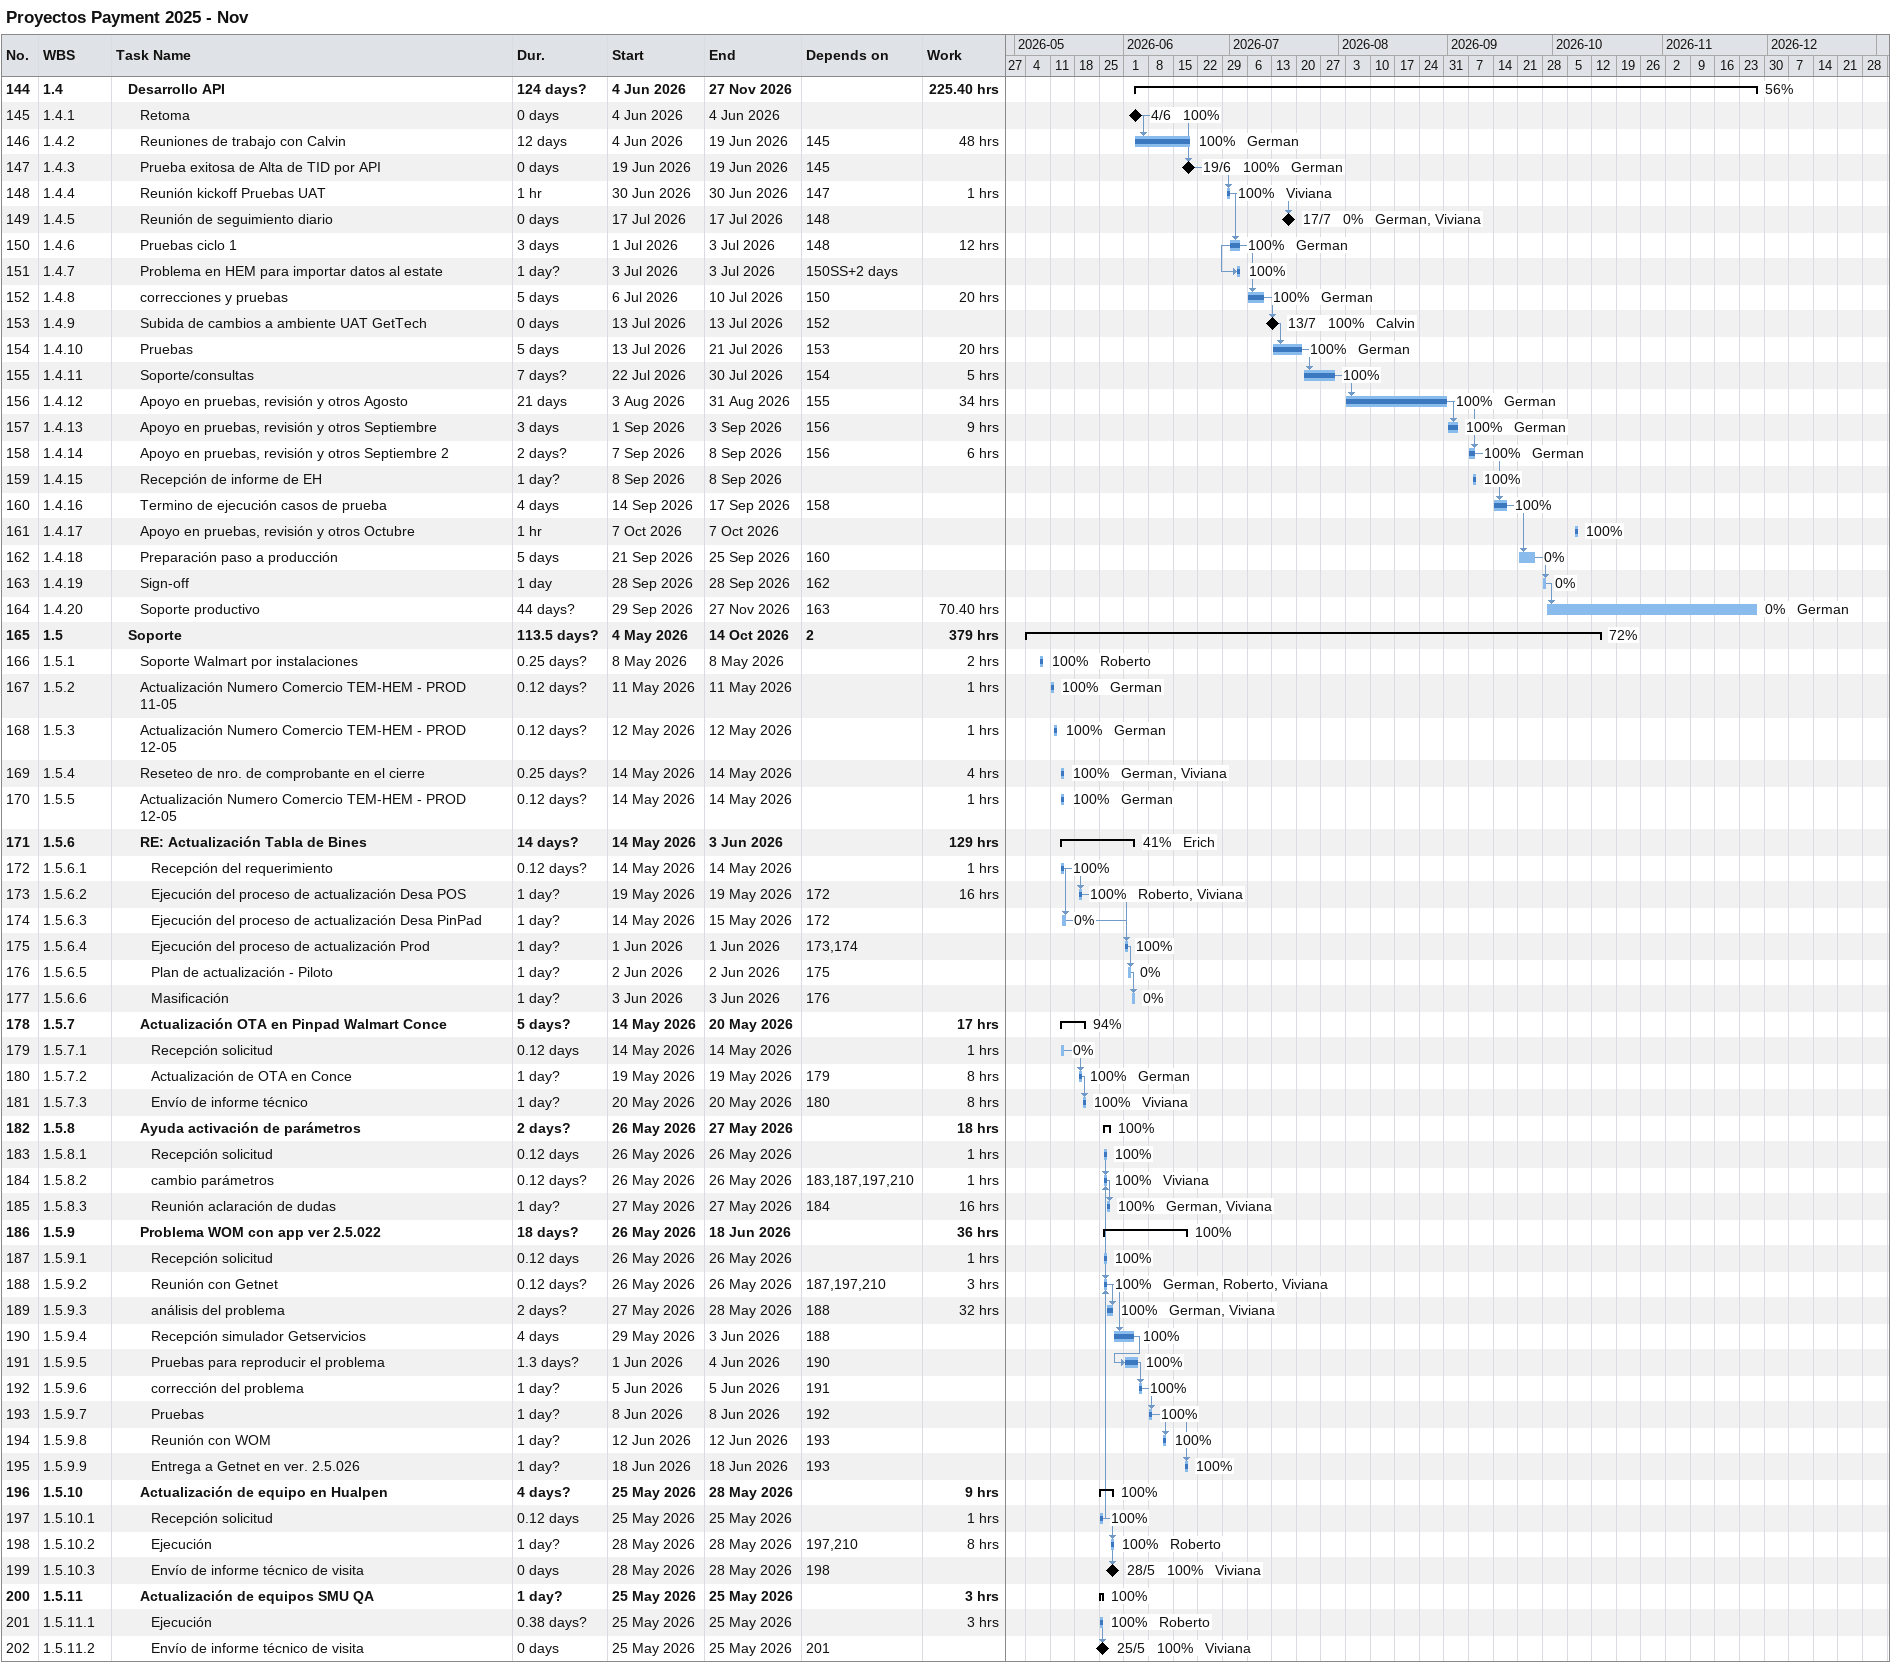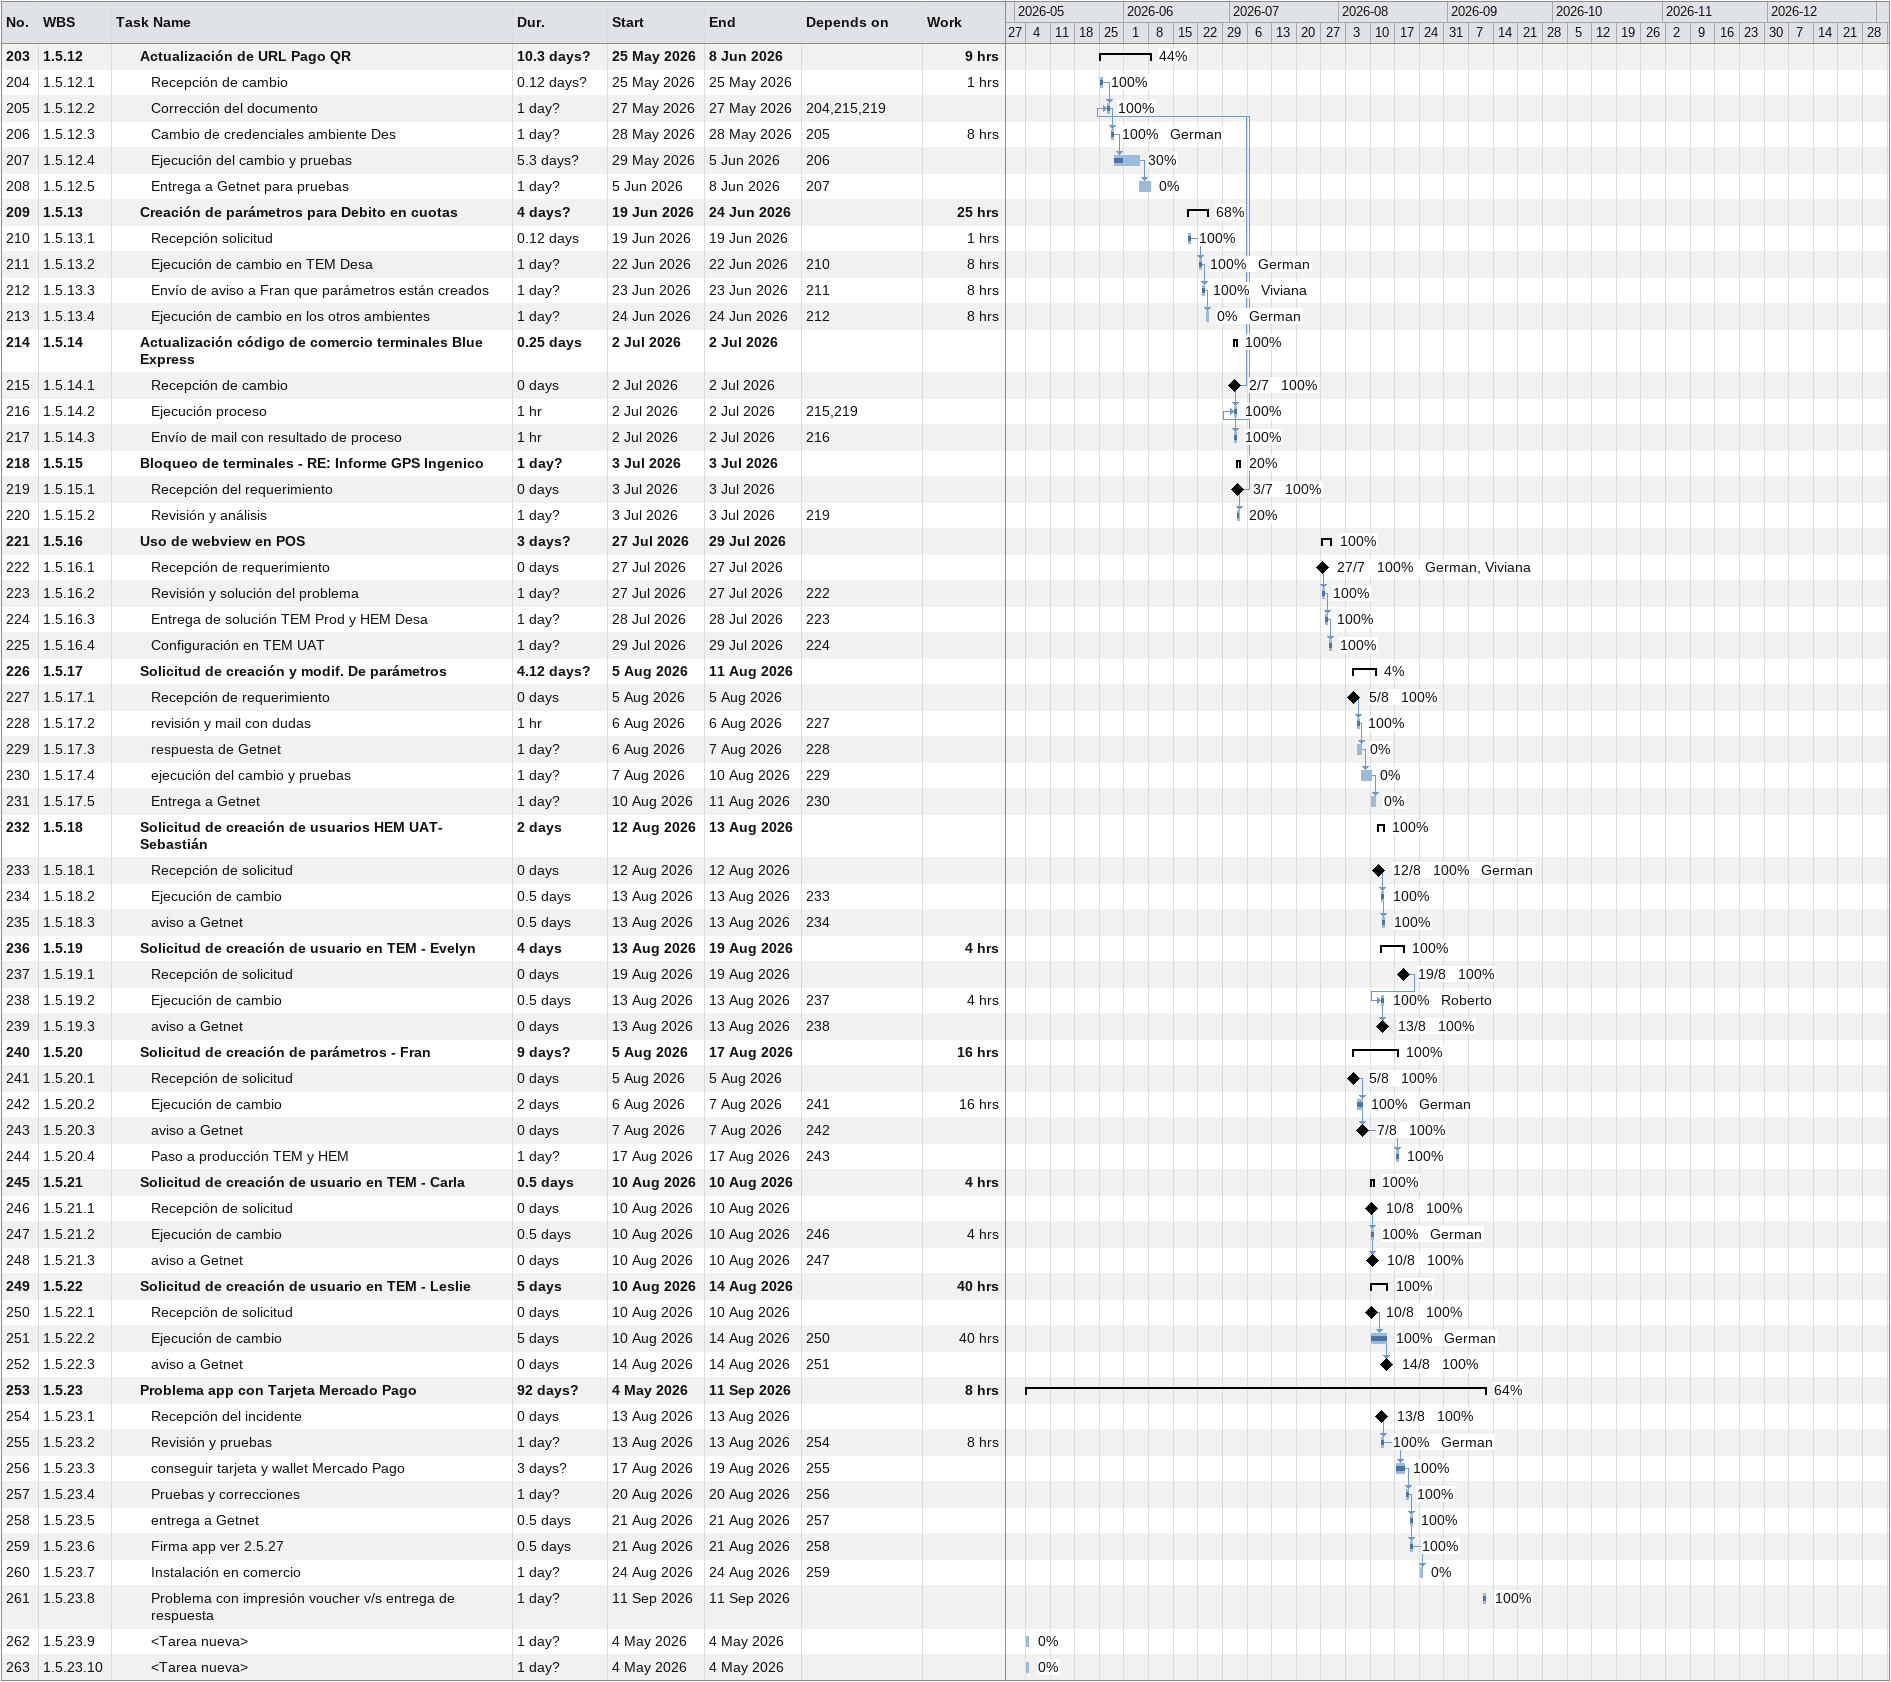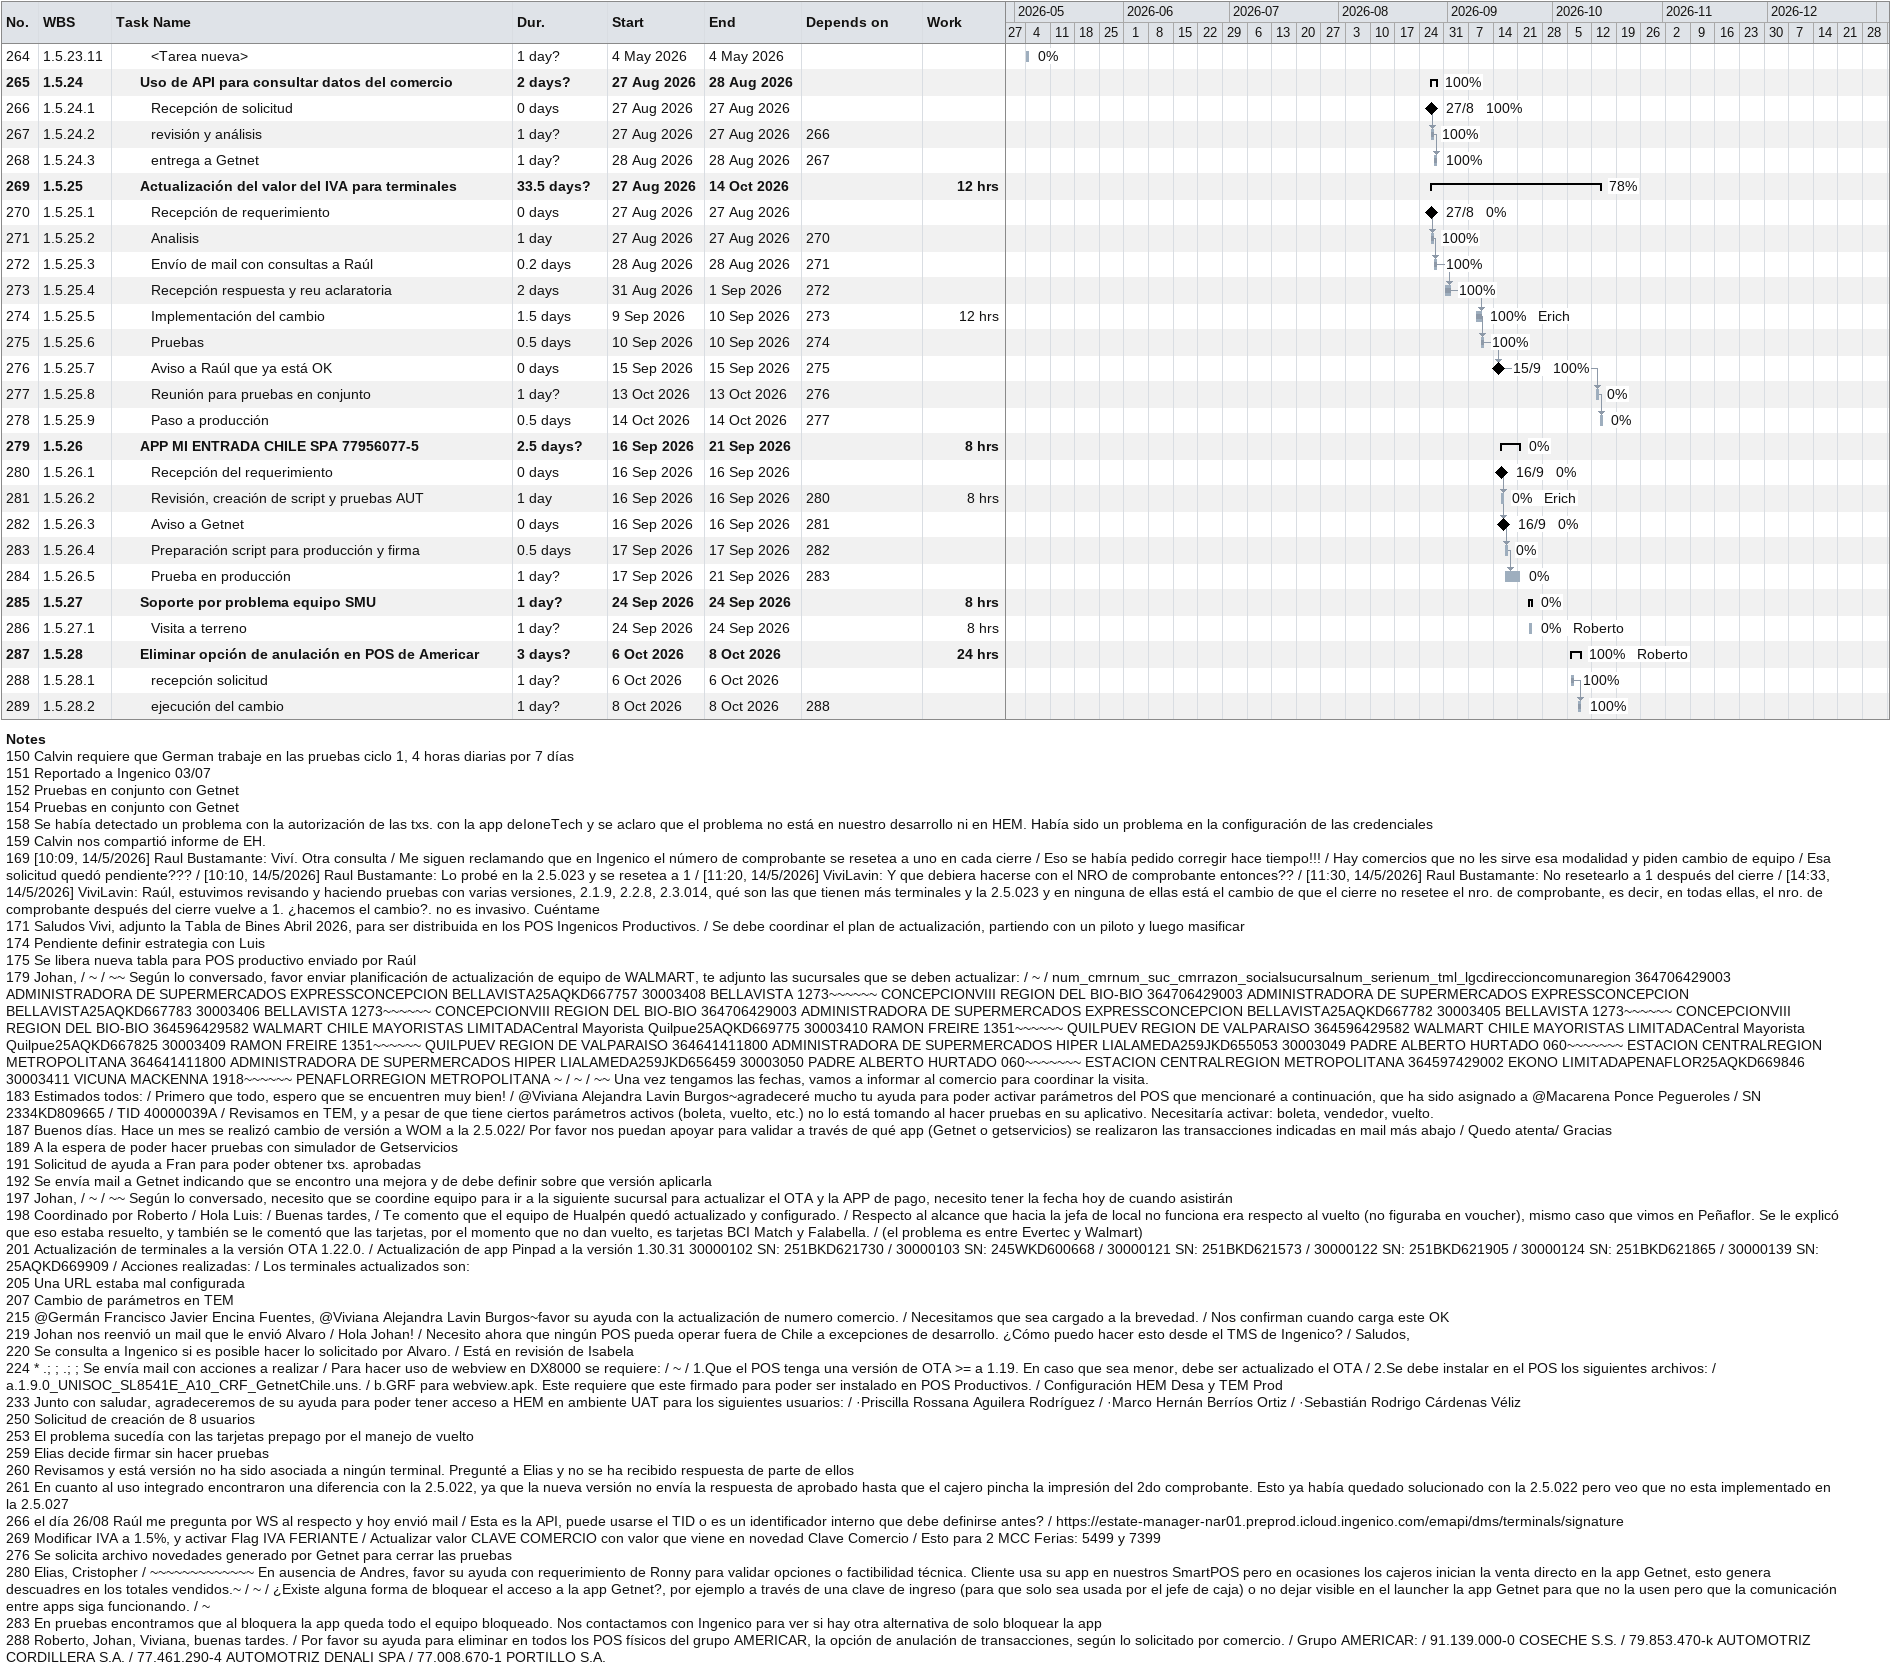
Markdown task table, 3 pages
Proyectos Payment 2025 - Nov

| ID | WBS | Task | Duration | Start | Finish | Predecessors | Resources | % complete | Work (h) |
|---|---|---|---|---|---|---|---|---|---|
| 144 | 1.4 | **Desarrollo API** | 124d? | 2026-06-04 | 2026-11-27 |  |  | 56 | 225.40 |
| 145 | 1.4.1 | Retoma | 0d | 2026-06-04 | 2026-06-04 |  |  | 100 |  |
| 146 | 1.4.2 | Reuniones de trabajo con Calvin | 12d | 2026-06-04 | 2026-06-19 | 145 | German | 100 | 48 |
| 147 | 1.4.3 | Prueba exitosa de Alta de TID por API | 0d | 2026-06-19 | 2026-06-19 | 145 | German | 100 |  |
| 148 | 1.4.4 | Reunión kickoff Pruebas UAT | 1h | 2026-06-30 | 2026-06-30 | 147 | Viviana | 100 | 1 |
| 149 | 1.4.5 | Reunión de seguimiento diario | 0d | 2026-07-17 | 2026-07-17 | 148 | German, Viviana | 0 |  |
| 150 | 1.4.6 | Pruebas ciclo 1 | 3d | 2026-07-01 | 2026-07-03 | 148 | German | 100 | 12 |
| 151 | 1.4.7 | Problema en HEM para importar datos al estate | 1d? | 2026-07-03 | 2026-07-03 | 150SS+2d |  | 100 |  |
| 152 | 1.4.8 | correcciones y pruebas | 5d | 2026-07-06 | 2026-07-10 | 150 | German | 100 | 20 |
| 153 | 1.4.9 | Subida de cambios a ambiente UAT GetTech | 0d | 2026-07-13 | 2026-07-13 | 152 | Calvin | 100 |  |
| 154 | 1.4.10 | Pruebas | 5d | 2026-07-13 | 2026-07-21 | 153 | German | 100 | 20 |
| 155 | 1.4.11 | Soporte/consultas | 7d? | 2026-07-22 | 2026-07-30 | 154 |  | 100 | 5 |
| 156 | 1.4.12 | Apoyo en pruebas, revisión y otros Agosto | 21d | 2026-08-03 | 2026-08-31 | 155 | German | 100 | 34 |
| 157 | 1.4.13 | Apoyo en pruebas, revisión y otros Septiembre | 3d | 2026-09-01 | 2026-09-03 | 156 | German | 100 | 9 |
| 158 | 1.4.14 | Apoyo en pruebas, revisión y otros Septiembre 2 | 2d? | 2026-09-07 | 2026-09-08 | 156 | German | 100 | 6 |
| 159 | 1.4.15 | Recepción de informe de EH | 1d? | 2026-09-08 | 2026-09-08 |  |  | 100 |  |
| 160 | 1.4.16 | Termino de ejecución casos de prueba | 4d | 2026-09-14 | 2026-09-17 | 158 |  | 100 |  |
| 161 | 1.4.17 | Apoyo en pruebas, revisión y otros Octubre | 1h | 2026-10-07 | 2026-10-07 |  |  | 100 |  |
| 162 | 1.4.18 | Preparación paso a producción | 5d | 2026-09-21 | 2026-09-25 | 160 |  | 0 |  |
| 163 | 1.4.19 | Sign-off | 1d | 2026-09-28 | 2026-09-28 | 162 |  | 0 |  |
| 164 | 1.4.20 | Soporte productivo | 44d? | 2026-09-29 | 2026-11-27 | 163 | German | 0 | 70.40 |
| 165 | 1.5 | **Soporte** | 113.5d? | 2026-05-04 | 2026-10-14 | 2 |  | 72 | 379 |
| 166 | 1.5.1 | Soporte Walmart por instalaciones | 0.25d? | 2026-05-08 | 2026-05-08 |  | Roberto | 100 | 2 |
| 167 | 1.5.2 | Actualización Numero Comercio TEM-HEM - PROD 11-05 | 0.12d? | 2026-05-11 | 2026-05-11 |  | German | 100 | 1 |
| 168 | 1.5.3 | Actualización Numero Comercio TEM-HEM - PROD 12-05 | 0.12d? | 2026-05-12 | 2026-05-12 |  | German | 100 | 1 |
| 169 | 1.5.4 | Reseteo de nro. de comprobante en el cierre | 0.25d? | 2026-05-14 | 2026-05-14 |  | German, Viviana | 100 | 4 |
| 170 | 1.5.5 | Actualización Numero Comercio TEM-HEM - PROD 12-05 | 0.12d? | 2026-05-14 | 2026-05-14 |  | German | 100 | 1 |
| 171 | 1.5.6 | **RE: Actualización Tabla de Bines** | 14d? | 2026-05-14 | 2026-06-03 |  | Erich | 41 | 129 |
| 172 | 1.5.6.1 | Recepción del requerimiento | 0.12d? | 2026-05-14 | 2026-05-14 |  |  | 100 | 1 |
| 173 | 1.5.6.2 | Ejecución del proceso de actualización Desa POS | 1d? | 2026-05-19 | 2026-05-19 | 172 | Roberto, Viviana | 100 | 16 |
| 174 | 1.5.6.3 | Ejecución del proceso de actualización Desa PinPad | 1d? | 2026-05-14 | 2026-05-15 | 172 |  | 0 |  |
| 175 | 1.5.6.4 | Ejecución del proceso de actualización Prod | 1d? | 2026-06-01 | 2026-06-01 | 173, 174 |  | 100 |  |
| 176 | 1.5.6.5 | Plan de actualización - Piloto | 1d? | 2026-06-02 | 2026-06-02 | 175 |  | 0 |  |
| 177 | 1.5.6.6 | Masificación | 1d? | 2026-06-03 | 2026-06-03 | 176 |  | 0 |  |
| 178 | 1.5.7 | **Actualización OTA en Pinpad Walmart Conce** | 5d? | 2026-05-14 | 2026-05-20 |  |  | 94 | 17 |
| 179 | 1.5.7.1 | Recepción solicitud | 0.12d | 2026-05-14 | 2026-05-14 |  |  | 0 | 1 |
| 180 | 1.5.7.2 | Actualización de OTA en Conce | 1d? | 2026-05-19 | 2026-05-19 | 179 | German | 100 | 8 |
| 181 | 1.5.7.3 | Envío de informe técnico | 1d? | 2026-05-20 | 2026-05-20 | 180 | Viviana | 100 | 8 |
| 182 | 1.5.8 | **Ayuda activación de parámetros** | 2d? | 2026-05-26 | 2026-05-27 |  |  | 100 | 18 |
| 183 | 1.5.8.1 | Recepción solicitud | 0.12d | 2026-05-26 | 2026-05-26 |  |  | 100 | 1 |
| 184 | 1.5.8.2 | cambio parámetros | 0.12d? | 2026-05-26 | 2026-05-26 | 183, 187, 197, 210 | Viviana | 100 | 1 |
| 185 | 1.5.8.3 | Reunión aclaración de dudas | 1d? | 2026-05-27 | 2026-05-27 | 184 | German, Viviana | 100 | 16 |
| 186 | 1.5.9 | **Problema WOM con app ver 2.5.022** | 18d? | 2026-05-26 | 2026-06-18 |  |  | 100 | 36 |
| 187 | 1.5.9.1 | Recepción solicitud | 0.12d | 2026-05-26 | 2026-05-26 |  |  | 100 | 1 |
| 188 | 1.5.9.2 | Reunión con Getnet | 0.12d? | 2026-05-26 | 2026-05-26 | 187, 197, 210 | German, Roberto, Viviana | 100 | 3 |
| 189 | 1.5.9.3 | análisis del problema | 2d? | 2026-05-27 | 2026-05-28 | 188 | German, Viviana | 100 | 32 |
| 190 | 1.5.9.4 | Recepción simulador Getservicios | 4d | 2026-05-29 | 2026-06-03 | 188 |  | 100 |  |
| 191 | 1.5.9.5 | Pruebas para reproducir el problema | 1.3d? | 2026-06-01 | 2026-06-04 | 190 |  | 100 |  |
| 192 | 1.5.9.6 | corrección del problema | 1d? | 2026-06-05 | 2026-06-05 | 191 |  | 100 |  |
| 193 | 1.5.9.7 | Pruebas | 1d? | 2026-06-08 | 2026-06-08 | 192 |  | 100 |  |
| 194 | 1.5.9.8 | Reunión con WOM | 1d? | 2026-06-12 | 2026-06-12 | 193 |  | 100 |  |
| 195 | 1.5.9.9 | Entrega a Getnet en ver. 2.5.026 | 1d? | 2026-06-18 | 2026-06-18 | 193 |  | 100 |  |
| 196 | 1.5.10 | **Actualización de equipo en Hualpen** | 4d? | 2026-05-25 | 2026-05-28 |  |  | 100 | 9 |
| 197 | 1.5.10.1 | Recepción solicitud | 0.12d | 2026-05-25 | 2026-05-25 |  |  | 100 | 1 |
| 198 | 1.5.10.2 | Ejecución | 1d? | 2026-05-28 | 2026-05-28 | 197, 210 | Roberto | 100 | 8 |
| 199 | 1.5.10.3 | Envío de informe técnico de visita | 0d | 2026-05-28 | 2026-05-28 | 198 | Viviana | 100 |  |
| 200 | 1.5.11 | **Actualización de equipos SMU QA** | 1d? | 2026-05-25 | 2026-05-25 |  |  | 100 | 3 |
| 201 | 1.5.11.1 | Ejecución | 0.38d? | 2026-05-25 | 2026-05-25 |  | Roberto | 100 | 3 |
| 202 | 1.5.11.2 | Envío de informe técnico de visita | 0d | 2026-05-25 | 2026-05-25 | 201 | Viviana | 100 |  |
| 203 | 1.5.12 | **Actualización de URL Pago QR** | 10.3d? | 2026-05-25 | 2026-06-08 |  |  | 44 | 9 |
| 204 | 1.5.12.1 | Recepción de cambio | 0.12d? | 2026-05-25 | 2026-05-25 |  |  | 100 | 1 |
| 205 | 1.5.12.2 | Corrección del documento | 1d? | 2026-05-27 | 2026-05-27 | 204, 215, 219 |  | 100 |  |
| 206 | 1.5.12.3 | Cambio de credenciales ambiente Des | 1d? | 2026-05-28 | 2026-05-28 | 205 | German | 100 | 8 |
| 207 | 1.5.12.4 | Ejecución del cambio y pruebas | 5.3d? | 2026-05-29 | 2026-06-05 | 206 |  | 30 |  |
| 208 | 1.5.12.5 | Entrega a Getnet para pruebas | 1d? | 2026-06-05 | 2026-06-08 | 207 |  | 0 |  |
| 209 | 1.5.13 | **Creación de parámetros para Debito en cuotas** | 4d? | 2026-06-19 | 2026-06-24 |  |  | 68 | 25 |
| 210 | 1.5.13.1 | Recepción solicitud | 0.12d | 2026-06-19 | 2026-06-19 |  |  | 100 | 1 |
| 211 | 1.5.13.2 | Ejecución de cambio en TEM Desa | 1d? | 2026-06-22 | 2026-06-22 | 210 | German | 100 | 8 |
| 212 | 1.5.13.3 | Envío de aviso a Fran que parámetros están creados | 1d? | 2026-06-23 | 2026-06-23 | 211 | Viviana | 100 | 8 |
| 213 | 1.5.13.4 | Ejecución de cambio en los otros ambientes | 1d? | 2026-06-24 | 2026-06-24 | 212 | German | 0 | 8 |
| 214 | 1.5.14 | **Actualización código de comercio terminales Blue Express** | 0.25d | 2026-07-02 | 2026-07-02 |  |  | 100 |  |
| 215 | 1.5.14.1 | Recepción de cambio | 0d | 2026-07-02 | 2026-07-02 |  |  | 100 |  |
| 216 | 1.5.14.2 | Ejecución proceso | 1h | 2026-07-02 | 2026-07-02 | 215, 219 |  | 100 |  |
| 217 | 1.5.14.3 | Envío de mail con resultado de proceso | 1h | 2026-07-02 | 2026-07-02 | 216 |  | 100 |  |
| 218 | 1.5.15 | **Bloqueo de terminales - RE: Informe GPS Ingenico** | 1d? | 2026-07-03 | 2026-07-03 |  |  | 20 |  |
| 219 | 1.5.15.1 | Recepción del requerimiento | 0d | 2026-07-03 | 2026-07-03 |  |  | 100 |  |
| 220 | 1.5.15.2 | Revisión y análisis | 1d? | 2026-07-03 | 2026-07-03 | 219 |  | 20 |  |
| 221 | 1.5.16 | **Uso de webview en POS** | 3d? | 2026-07-27 | 2026-07-29 |  |  | 100 |  |
| 222 | 1.5.16.1 | Recepción de requerimiento | 0d | 2026-07-27 | 2026-07-27 |  | German, Viviana | 100 |  |
| 223 | 1.5.16.2 | Revisión y solución del problema | 1d? | 2026-07-27 | 2026-07-27 | 222 |  | 100 |  |
| 224 | 1.5.16.3 | Entrega de solución TEM Prod y HEM Desa | 1d? | 2026-07-28 | 2026-07-28 | 223 |  | 100 |  |
| 225 | 1.5.16.4 | Configuración en TEM UAT | 1d? | 2026-07-29 | 2026-07-29 | 224 |  | 100 |  |
| 226 | 1.5.17 | **Solicitud de creación y modif. De parámetros** | 4.12d? | 2026-08-05 | 2026-08-11 |  |  | 4 |  |
| 227 | 1.5.17.1 | Recepción de requerimiento | 0d | 2026-08-05 | 2026-08-05 |  |  | 100 |  |
| 228 | 1.5.17.2 | revisión y mail con dudas | 1h | 2026-08-06 | 2026-08-06 | 227 |  | 100 |  |
| 229 | 1.5.17.3 | respuesta de Getnet | 1d? | 2026-08-06 | 2026-08-07 | 228 |  | 0 |  |
| 230 | 1.5.17.4 | ejecución del cambio y pruebas | 1d? | 2026-08-07 | 2026-08-10 | 229 |  | 0 |  |
| 231 | 1.5.17.5 | Entrega a Getnet | 1d? | 2026-08-10 | 2026-08-11 | 230 |  | 0 |  |
| 232 | 1.5.18 | **Solicitud de creación de usuarios HEM UAT- Sebastián** | 2d | 2026-08-12 | 2026-08-13 |  |  | 100 |  |
| 233 | 1.5.18.1 | Recepción de solicitud | 0d | 2026-08-12 | 2026-08-12 |  | German | 100 |  |
| 234 | 1.5.18.2 | Ejecución de cambio | 0.5d | 2026-08-13 | 2026-08-13 | 233 |  | 100 |  |
| 235 | 1.5.18.3 | aviso a Getnet | 0.5d | 2026-08-13 | 2026-08-13 | 234 |  | 100 |  |
| 236 | 1.5.19 | **Solicitud de creación de usuario en TEM - Evelyn** | 4d | 2026-08-13 | 2026-08-19 |  |  | 100 | 4 |
| 237 | 1.5.19.1 | Recepción de solicitud | 0d | 2026-08-19 | 2026-08-19 |  |  | 100 |  |
| 238 | 1.5.19.2 | Ejecución de cambio | 0.5d | 2026-08-13 | 2026-08-13 | 237 | Roberto | 100 | 4 |
| 239 | 1.5.19.3 | aviso a Getnet | 0d | 2026-08-13 | 2026-08-13 | 238 |  | 100 |  |
| 240 | 1.5.20 | **Solicitud de creación de parámetros - Fran** | 9d? | 2026-08-05 | 2026-08-17 |  |  | 100 | 16 |
| 241 | 1.5.20.1 | Recepción de solicitud | 0d | 2026-08-05 | 2026-08-05 |  |  | 100 |  |
| 242 | 1.5.20.2 | Ejecución de cambio | 2d | 2026-08-06 | 2026-08-07 | 241 | German | 100 | 16 |
| 243 | 1.5.20.3 | aviso a Getnet | 0d | 2026-08-07 | 2026-08-07 | 242 |  | 100 |  |
| 244 | 1.5.20.4 | Paso a producción TEM y HEM | 1d? | 2026-08-17 | 2026-08-17 | 243 |  | 100 |  |
| 245 | 1.5.21 | **Solicitud de creación de usuario en TEM - Carla** | 0.5d | 2026-08-10 | 2026-08-10 |  |  | 100 | 4 |
| 246 | 1.5.21.1 | Recepción de solicitud | 0d | 2026-08-10 | 2026-08-10 |  |  | 100 |  |
| 247 | 1.5.21.2 | Ejecución de cambio | 0.5d | 2026-08-10 | 2026-08-10 | 246 | German | 100 | 4 |
| 248 | 1.5.21.3 | aviso a Getnet | 0d | 2026-08-10 | 2026-08-10 | 247 |  | 100 |  |
| 249 | 1.5.22 | **Solicitud de creación de usuario en TEM - Leslie** | 5d | 2026-08-10 | 2026-08-14 |  |  | 100 | 40 |
| 250 | 1.5.22.1 | Recepción de solicitud | 0d | 2026-08-10 | 2026-08-10 |  |  | 100 |  |
| 251 | 1.5.22.2 | Ejecución de cambio | 5d | 2026-08-10 | 2026-08-14 | 250 | German | 100 | 40 |
| 252 | 1.5.22.3 | aviso a Getnet | 0d | 2026-08-14 | 2026-08-14 | 251 |  | 100 |  |
| 253 | 1.5.23 | **Problema app con Tarjeta Mercado Pago** | 92d? | 2026-05-04 | 2026-09-11 |  |  | 64 | 8 |
| 254 | 1.5.23.1 | Recepción del incidente | 0d | 2026-08-13 | 2026-08-13 |  |  | 100 |  |
| 255 | 1.5.23.2 | Revisión y pruebas | 1d? | 2026-08-13 | 2026-08-13 | 254 | German | 100 | 8 |
| 256 | 1.5.23.3 | conseguir tarjeta y wallet Mercado Pago | 3d? | 2026-08-17 | 2026-08-19 | 255 |  | 100 |  |
| 257 | 1.5.23.4 | Pruebas y correcciones | 1d? | 2026-08-20 | 2026-08-20 | 256 |  | 100 |  |
| 258 | 1.5.23.5 | entrega a Getnet | 0.5d | 2026-08-21 | 2026-08-21 | 257 |  | 100 |  |
| 259 | 1.5.23.6 | Firma app ver 2.5.27 | 0.5d | 2026-08-21 | 2026-08-21 | 258 |  | 100 |  |
| 260 | 1.5.23.7 | Instalación en comercio | 1d? | 2026-08-24 | 2026-08-24 | 259 |  | 0 |  |
| 261 | 1.5.23.8 | Problema con impresión voucher v/s entrega de respuesta | 1d? | 2026-09-11 | 2026-09-11 |  |  | 100 |  |
| 262 | 1.5.23.9 | <Tarea nueva> | 1d? | 2026-05-04 | 2026-05-04 |  |  | 0 |  |
| 263 | 1.5.23.10 | <Tarea nueva> | 1d? | 2026-05-04 | 2026-05-04 |  |  | 0 |  |
| 264 | 1.5.23.11 | <Tarea nueva> | 1d? | 2026-05-04 | 2026-05-04 |  |  | 0 |  |
| 265 | 1.5.24 | **Uso de API para consultar datos del comercio** | 2d? | 2026-08-27 | 2026-08-28 |  |  | 100 |  |
| 266 | 1.5.24.1 | Recepción de solicitud | 0d | 2026-08-27 | 2026-08-27 |  |  | 100 |  |
| 267 | 1.5.24.2 | revisión y análisis | 1d? | 2026-08-27 | 2026-08-27 | 266 |  | 100 |  |
| 268 | 1.5.24.3 | entrega a Getnet | 1d? | 2026-08-28 | 2026-08-28 | 267 |  | 100 |  |
| 269 | 1.5.25 | **Actualización del valor del IVA para terminales** | 33.5d? | 2026-08-27 | 2026-10-14 |  |  | 78 | 12 |
| 270 | 1.5.25.1 | Recepción de requerimiento | 0d | 2026-08-27 | 2026-08-27 |  |  | 0 |  |
| 271 | 1.5.25.2 | Analisis | 1d | 2026-08-27 | 2026-08-27 | 270 |  | 100 |  |
| 272 | 1.5.25.3 | Envío de mail con consultas a Raúl | 0.2d | 2026-08-28 | 2026-08-28 | 271 |  | 100 |  |
| 273 | 1.5.25.4 | Recepción respuesta y reu aclaratoria | 2d | 2026-08-31 | 2026-09-01 | 272 |  | 100 |  |
| 274 | 1.5.25.5 | Implementación del cambio | 1.5d | 2026-09-09 | 2026-09-10 | 273 | Erich | 100 | 12 |
| 275 | 1.5.25.6 | Pruebas | 0.5d | 2026-09-10 | 2026-09-10 | 274 |  | 100 |  |
| 276 | 1.5.25.7 | Aviso a Raúl que ya está OK | 0d | 2026-09-15 | 2026-09-15 | 275 |  | 100 |  |
| 277 | 1.5.25.8 | Reunión para pruebas en conjunto | 1d? | 2026-10-13 | 2026-10-13 | 276 |  | 0 |  |
| 278 | 1.5.25.9 | Paso a producción | 0.5d | 2026-10-14 | 2026-10-14 | 277 |  | 0 |  |
| 279 | 1.5.26 | **APP MI ENTRADA CHILE SPA 77956077-5** | 2.5d? | 2026-09-16 | 2026-09-21 |  |  | 0 | 8 |
| 280 | 1.5.26.1 | Recepción del requerimiento | 0d | 2026-09-16 | 2026-09-16 |  |  | 0 |  |
| 281 | 1.5.26.2 | Revisión, creación de script y pruebas AUT | 1d | 2026-09-16 | 2026-09-16 | 280 | Erich | 0 | 8 |
| 282 | 1.5.26.3 | Aviso a Getnet | 0d | 2026-09-16 | 2026-09-16 | 281 |  | 0 |  |
| 283 | 1.5.26.4 | Preparación script para producción y firma | 0.5d | 2026-09-17 | 2026-09-17 | 282 |  | 0 |  |
| 284 | 1.5.26.5 | Prueba en producción | 1d? | 2026-09-17 | 2026-09-21 | 283 |  | 0 |  |
| 285 | 1.5.27 | **Soporte por problema equipo SMU** | 1d? | 2026-09-24 | 2026-09-24 |  |  | 0 | 8 |
| 286 | 1.5.27.1 | Visita a terreno | 1d? | 2026-09-24 | 2026-09-24 |  | Roberto | 0 | 8 |
| 287 | 1.5.28 | **Eliminar opción de anulación en POS de Americar** | 3d? | 2026-10-06 | 2026-10-08 |  | Roberto | 100 | 24 |
| 288 | 1.5.28.1 | recepción solicitud | 1d? | 2026-10-06 | 2026-10-06 |  |  | 100 |  |
| 289 | 1.5.28.2 | ejecución del cambio | 1d? | 2026-10-08 | 2026-10-08 | 288 |  | 100 |  |

Notes
- 150: Calvin requiere que German trabaje en las pruebas ciclo 1, 4 horas diarias por 7 días
- 151: Reportado a Ingenico 03/07
- 152: Pruebas en conjunto con Getnet
- 154: Pruebas en conjunto con Getnet
- 158: Se había detectado un problema con la autorización de las txs. con la app deIoneTech y se aclaro que el problema no está en nuestro desarrollo ni en HEM. Había sido un problema en la configuración de las credenciales
- 159: Calvin nos compartió informe de EH.
- 169: [10:09, 14/5/2026] Raul Bustamante: Viví. Otra consulta / Me siguen reclamando que en Ingenico el número de comprobante se resetea a uno en cada cierre / Eso se había pedido corregir hace tiempo!!! / Hay comercios que no les sirve esa modalidad y piden cambio de equipo / Esa solicitud quedó pendiente??? / [10:10, 14/5/2026] Raul Bustamante: Lo probé en la 2.5.023 y se resetea a 1 / [11:20, 14/5/2026] ViviLavin: Y que debiera hacerse con el NRO de comprobante entonces?? / [11:30, 14/5/2026] Raul Bustamante: No resetearlo a 1 después del cierre / [14:33, 14/5/2026] ViviLavin: Raúl, estuvimos revisando y haciendo pruebas con varias versiones, 2.1.9, 2.2.8, 2.3.014, qué son las que tienen más terminales y la 2.5.023 y en ninguna de ellas está el cambio de que el cierre no resetee el nro. de comprobante, es decir, en todas ellas, el nro. de comprobante después del cierre vuelve a 1. ¿hacemos el cambio?. no es invasivo. Cuéntame
- 171: Saludos Vivi, adjunto la Tabla de Bines Abril 2026, para ser distribuida en los POS Ingenicos Productivos. / Se debe coordinar el plan de actualización, partiendo con un piloto y luego masificar
- 174: Pendiente definir estrategia con Luis
- 175: Se libera nueva tabla para POS productivo enviado por Raúl
- 179: Johan, / ~ / ~~ Según lo conversado, favor enviar planificación de actualización de equipo de WALMART, te adjunto las sucursales que se deben actualizar: / ~ / num_cmrnum_suc_cmrrazon_socialsucursalnum_serienum_tml_lgcdireccioncomunaregion 364706429003 ADMINISTRADORA DE SUPERMERCADOS EXPRESSCONCEPCION BELLAVISTA25AQKD667757 30003408 BELLAVISTA 1273~~~~~~ CONCEPCIONVIII REGION DEL BIO-BIO 364706429003 ADMINISTRADORA DE SUPERMERCADOS EXPRESSCONCEPCION BELLAVISTA25AQKD667783 30003406 BELLAVISTA 1273~~~~~~ CONCEPCIONVIII REGION DEL BIO-BIO 364706429003 ADMINISTRADORA DE SUPERMERCADOS EXPRESSCONCEPCION BELLAVISTA25AQKD667782 30003405 BELLAVISTA 1273~~~~~~ CONCEPCIONVIII REGION DEL BIO-BIO 364596429582 WALMART CHILE MAYORISTAS LIMITADACentral Mayorista Quilpue25AQKD669775 30003410 RAMON FREIRE 1351~~~~~~ QUILPUEV REGION DE VALPARAISO 364596429582 WALMART CHILE MAYORISTAS LIMITADACentral Mayorista Quilpue25AQKD667825 30003409 RAMON FREIRE 1351~~~~~~ QUILPUEV REGION DE VALPARAISO 364641411800 ADMINISTRADORA DE SUPERMERCADOS HIPER LIALAMEDA259JKD655053 30003049 PADRE ALBERTO HURTADO 060~~~~~~~ ESTACION CENTRALREGION METROPOLITANA 364641411800 ADMINISTRADORA DE SUPERMERCADOS HIPER LIALAMEDA259JKD656459 30003050 PADRE ALBERTO HURTADO 060~~~~~~~ ESTACION CENTRALREGION METROPOLITANA 364597429002 EKONO LIMITADAPENAFLOR25AQKD669846 30003411 VICUNA MACKENNA 1918~~~~~~ PENAFLORREGION METROPOLITANA ~ / ~ / ~~ Una vez tengamos las fechas, vamos a informar al comercio para coordinar la visita.
- 183: Estimados todos: / Primero que todo, espero que se encuentren muy bien! / @Viviana Alejandra Lavin Burgos~agradeceré mucho tu ayuda para poder activar parámetros del POS que mencionaré a continuación, que ha sido asignado a @Macarena Ponce Pegueroles / SN 2334KD809665 / TID 40000039A / Revisamos en TEM, y a pesar de que tiene ciertos parámetros activos (boleta, vuelto, etc.) no lo está tomando al hacer pruebas en su aplicativo. Necesitaría activar: boleta, vendedor, vuelto.
- 187: Buenos días. Hace un mes se realizó cambio de versión a WOM a la 2.5.022/ Por favor nos puedan apoyar para validar a través de qué app (Getnet o getservicios) se realizaron las transacciones indicadas en mail más abajo / Quedo atenta/ Gracias
- 189: A la espera de poder hacer pruebas con simulador de Getservicios
- 191: Solicitud de ayuda a Fran para poder obtener txs. aprobadas
- 192: Se envía mail a Getnet indicando que se encontro una mejora y de debe definir sobre que versión aplicarla
- 197: Johan, / ~ / ~~ Según lo conversado, necesito que se coordine equipo para ir a la siguiente sucursal para actualizar el OTA y la APP de pago, necesito tener la fecha hoy de cuando asistirán
- 198: Coordinado por Roberto / Hola Luis: / Buenas tardes, / Te comento que el equipo de Hualpén quedó actualizado y configurado. / Respecto al alcance que hacia la jefa de local no funciona era respecto al vuelto (no figuraba en voucher), mismo caso que vimos en Peñaflor. Se le explicó que eso estaba resuelto, y también se le comentó que las tarjetas, por el momento que no dan vuelto, es tarjetas BCI Match y Falabella. / (el problema es entre Evertec y Walmart)
- 201: Actualización de terminales a la versión OTA 1.22.0. / Actualización de app Pinpad a la versión 1.30.31 30000102 SN: 251BKD621730 / 30000103 SN: 245WKD600668 / 30000121 SN: 251BKD621573 / 30000122 SN: 251BKD621905 / 30000124 SN: 251BKD621865 / 30000139 SN: 25AQKD669909 / Acciones realizadas: / Los terminales actualizados son:
- 205: Una URL estaba mal configurada
- 207: Cambio de parámetros en TEM
- 215: @Germán Francisco Javier Encina Fuentes, @Viviana Alejandra Lavin Burgos~favor su ayuda con la actualización de numero comercio. / Necesitamos que sea cargado a la brevedad. / Nos confirman cuando carga este OK
- 219: Johan nos reenvió un mail que le envió Alvaro / Hola Johan! / Necesito ahora que ningún POS pueda operar fuera de Chile a excepciones de desarrollo. ¿Cómo puedo hacer esto desde el TMS de Ingenico? / Saludos,
- 220: Se consulta a Ingenico si es posible hacer lo solicitado por Alvaro. / Está en revisión de Isabela
- 224: * .; ; .; ; Se envía mail con acciones a realizar / Para hacer uso de webview en DX8000 se requiere: / ~ / 1.Que el POS tenga una versión de OTA >= a 1.19. En caso que sea menor, debe ser actualizado el OTA / 2.Se debe instalar en el POS los siguientes archivos: / a.1.9.0_UNISOC_SL8541E_A10_CRF_GetnetChile.uns. / b.GRF para webview.apk. Este requiere que este firmado para poder ser instalado en POS Productivos. / Configuración HEM Desa y TEM Prod
- 233: Junto con saludar, agradeceremos de su ayuda para poder tener acceso a HEM en ambiente UAT para los siguientes usuarios: / ·Priscilla Rossana Aguilera Rodríguez / ·Marco Hernán Berríos Ortiz / ·Sebastián Rodrigo Cárdenas Véliz
- 250: Solicitud de creación de 8 usuarios
- 253: El problema sucedía con las tarjetas prepago por el manejo de vuelto
- 259: Elias decide firmar sin hacer pruebas
- 260: Revisamos y está versión no ha sido asociada a ningún terminal. Pregunté a Elias y no se ha recibido respuesta de parte de ellos
- 261: En cuanto al uso integrado encontraron una diferencia con la 2.5.022, ya que la nueva versión no envía la respuesta de aprobado hasta que el cajero pincha la impresión del 2do comprobante. Esto ya había quedado solucionado con la 2.5.022 pero veo que no esta implementado en la 2.5.027
- 266: el día 26/08 Raúl me pregunta por WS al respecto y hoy envió mail / Esta es la API, puede usarse el TID o es un identificador interno que debe definirse antes? / https://estate-manager-nar01.preprod.icloud.ingenico.com/emapi/dms/terminals/signature
- 269: Modificar IVA a 1.5%, y activar Flag IVA FERIANTE / Actualizar valor CLAVE COMERCIO con valor que viene en novedad Clave Comercio / Esto para 2 MCC Ferias: 5499 y 7399
- 276: Se solicita archivo novedades generado por Getnet para cerrar las pruebas
- 280: Elias, Cristopher / ~~~~~~~~~~~~~ En ausencia de Andres, favor su ayuda con requerimiento de Ronny para validar opciones o factibilidad técnica. Cliente usa su app en nuestros SmartPOS pero en ocasiones los cajeros inician la venta directo en la app Getnet, esto genera descuadres en los totales vendidos.~ / ~ / ¿Existe alguna forma de bloquear el acceso a la app Getnet?, por ejemplo a través de una clave de ingreso (para que solo sea usada por el jefe de caja) o no dejar visible en el launcher la app Getnet para que no la usen pero que la comunicación entre apps siga funcionando. / ~
- 283: En pruebas encontramos que al bloquera la app queda todo el equipo bloqueado. Nos contactamos con Ingenico para ver si hay otra alternativa de solo bloquear la app
- 288: Roberto, Johan, Viviana, buenas tardes. / Por favor su ayuda para eliminar en todos los POS físicos del grupo AMERICAR, la opción de anulación de transacciones, según lo solicitado por comercio. / Grupo AMERICAR: / 91.139.000-0 COSECHE S.S. / 79.853.470-k AUTOMOTRIZ CORDILLERA S.A. / 77.461.290-4 AUTOMOTRIZ DENALI SPA / 77.008.670-1 PORTILLO S.A.
